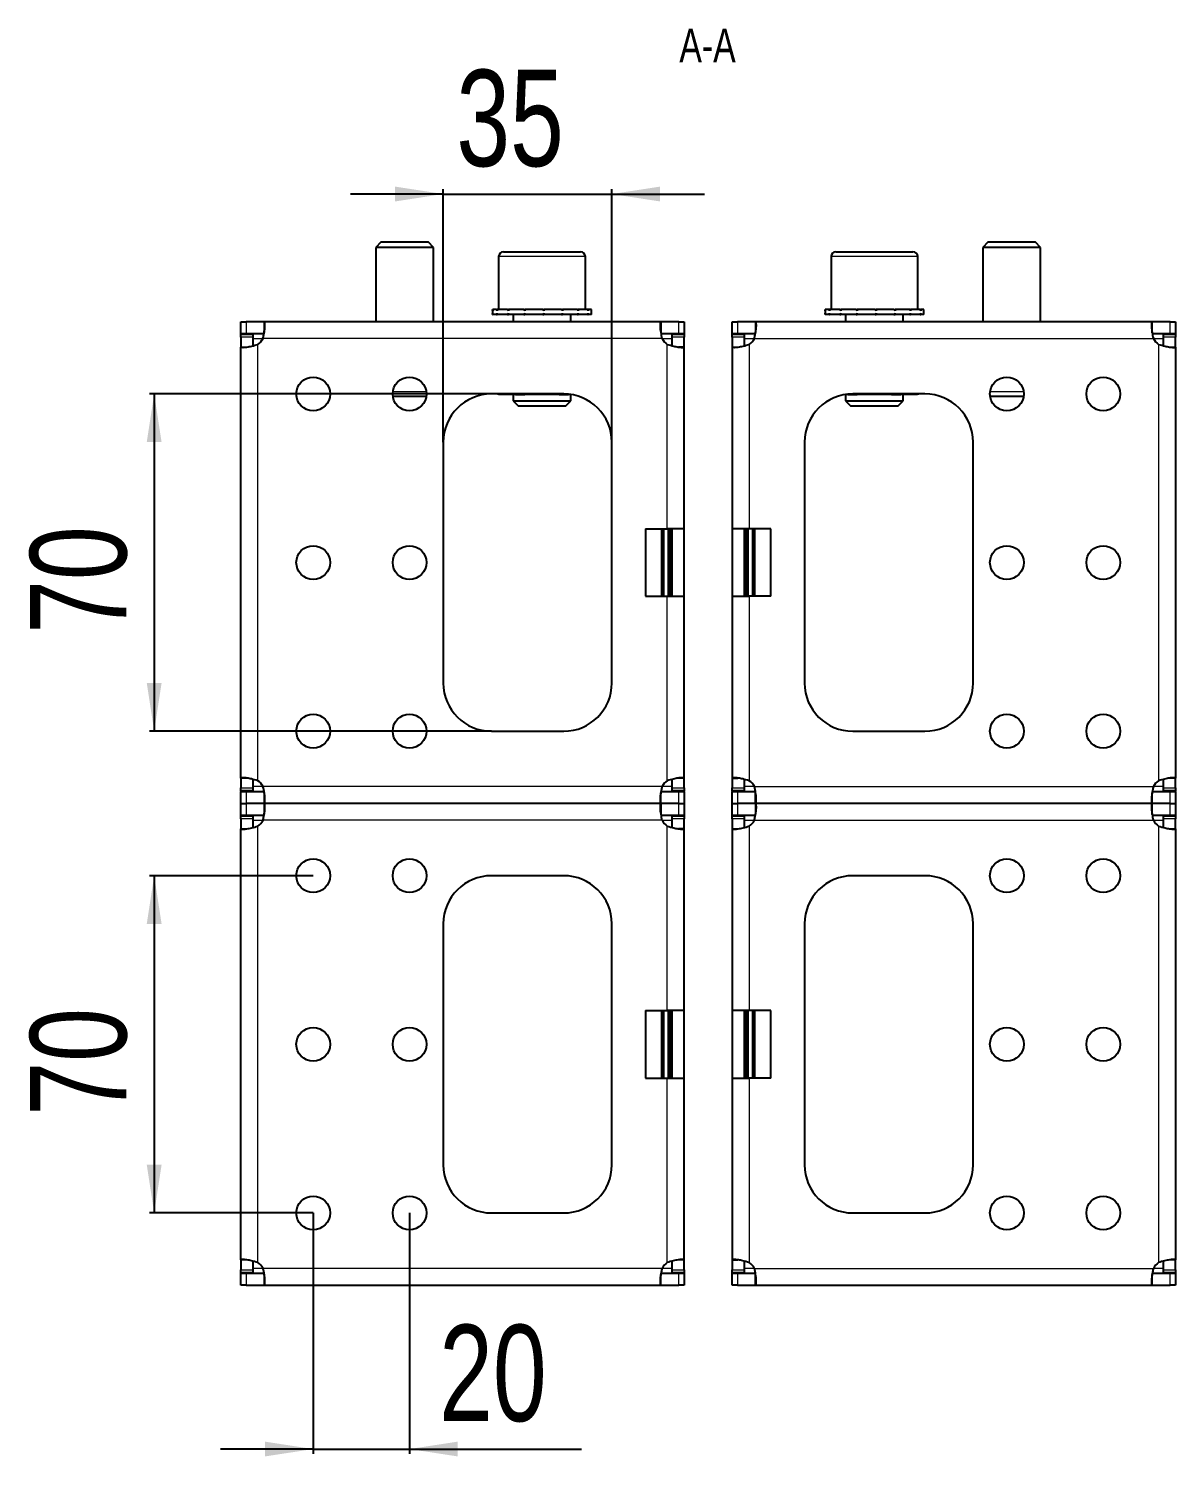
# Model space of a CAD drawing. Header units: millimetres. Extents: x 0 to 788, y 43 to 588.
# Drawn here: x 549.9 to 788, y 253.8 to 550.2 of the extents above; entities that cross this region are included whole.
import ezdxf

# ---------------------------------------------------------------- set-up
doc = ezdxf.new("R2010")
doc.units = ezdxf.units.MM
doc.layers.add('FORMAT', color=7, linetype='Continuous')
doc.styles.add('SLDTEXTSTYLE0', font='TXT', dxfattribs={"width": 0.75})
doc.dimstyles.new('SLDDIMSTYLE0', dxfattribs={"dimtxt": 20, "dimasz": 10, "dimexe": 0, "dimexo": 0.0625, "dimgap": 5, "dimtad": 2, "dimdec": 1, "dimrnd": 1e-09, "dimzin": 12, "dimdsep": 46, "dimtxsty": 'SLDTEXTSTYLE0', "dimsah": 1, "dimcen": 0.09, "dimadec": 0, "dimazin": 3, "dimtfac": 1, "dimtofl": 0, "dimtmove": 0, "dimatfit": 3, "dimfxl": 0, "dimfrac": 2, "dimtolj": 1, "dimtzin": 12, "dimarcsym": 0})
doc.dimstyles.new('SLDDIMSTYLE1', dxfattribs={"dimtxt": 20, "dimasz": 10, "dimexe": 0, "dimexo": 0.0625, "dimgap": 5, "dimtad": 2, "dimdec": 1, "dimrnd": 1e-09, "dimzin": 12, "dimdsep": 46, "dimtxsty": 'SLDTEXTSTYLE0', "dimsah": 1, "dimcen": 0.09, "dimadec": 0, "dimazin": 3, "dimtfac": 1, "dimtmove": 0, "dimatfit": 0, "dimfxl": 0, "dimfrac": 2, "dimtolj": 1, "dimtzin": 12, "dimarcsym": 0})

# ---------------------------------------------------------------- blocks, each defined once
blk = doc.blocks.new('_D_7')
at = {"layer": 'FORMAT'}
for p, q in [((645.99, 474.39), (574.99, 474.39)), ((575.99, 474.39), (575.99, 404.39)), ((645.99, 404.39), (574.99, 404.39))]:
    blk.add_line(p, q, dxfattribs=at)
for points in [[(575.99, 474.39), (574.45, 464.39), (577.53, 464.39)], [(575.99, 404.39), (577.53, 414.39), (574.45, 414.39)]]:
    blk.add_solid(points, dxfattribs=at)
at = {"layer": 'FORMAT', "insert": (550.21, 424.61), "char_height": 20, "attachment_point": 1, "rotation": 90, "style": 'SLDTEXTSTYLE0'}
blk.add_mtext('70', dxfattribs=at)
blk = doc.blocks.new('_D_8')
at = {"layer": 'FORMAT'}
for p, q in [((636, 515.89), (616.77, 515.89)), ((636, 464.4), (636, 516.89)), ((636, 515.89), (671, 515.89)), ((671, 464.4), (671, 516.89)), ((671, 515.89), (690.23, 515.89))]:
    blk.add_line(p, q, dxfattribs=at)
for points in [[(636, 515.89), (626, 517.43), (626, 514.35)], [(671, 515.89), (681, 514.35), (681, 517.43)]]:
    blk.add_solid(points, dxfattribs=at)
at = {"layer": 'FORMAT', "insert": (638.72, 541.67), "char_height": 20, "attachment_point": 1, "style": 'SLDTEXTSTYLE0'}
blk.add_mtext('35', dxfattribs=at)
blk = doc.blocks.new('_D_9')
at = {"layer": 'FORMAT'}
for p, q in [((609, 304.38), (609, 254.38)), ((629, 304.38), (629, 254.38)), ((609, 255.38), (589.77, 255.38)), ((609, 255.38), (629, 255.38)), ((629, 255.38), (664.71, 255.38))]:
    blk.add_line(p, q, dxfattribs=at)
for points in [[(609, 255.38), (599, 256.92), (599, 253.85)], [(629, 255.38), (639, 253.85), (639, 256.92)]]:
    blk.add_solid(points, dxfattribs=at)
at = {"layer": 'FORMAT', "insert": (635.16, 281.17), "char_height": 20, "attachment_point": 1, "style": 'SLDTEXTSTYLE0'}
blk.add_mtext('20', dxfattribs=at)
blk = doc.blocks.new('_D_10')
at = {"layer": 'FORMAT'}
for p, q in [((608.99, 374.39), (574.99, 374.39)), ((575.99, 374.39), (575.99, 304.39)), ((608.99, 304.39), (574.99, 304.39))]:
    blk.add_line(p, q, dxfattribs=at)
for points in [[(575.99, 374.39), (574.45, 364.39), (577.53, 364.39)], [(575.99, 304.39), (577.53, 314.39), (574.45, 314.39)]]:
    blk.add_solid(points, dxfattribs=at)
at = {"layer": 'FORMAT', "insert": (550.21, 324.61), "char_height": 20, "attachment_point": 1, "rotation": 90, "style": 'SLDTEXTSTYLE0'}
blk.add_mtext('70', dxfattribs=at)

msp = doc.modelspace()

# ---------------------------------------------------------------- linework, layer by layer
at = {"color": 7, "linetype": 'Continuous', "lineweight": 25}
for p, q in [((623.07, 505.89), (622, 504.82)), ((622, 504.82), (622, 489.39)), ((634, 504.82), (622, 504.82)), ((632.92, 505.89), (623.07, 505.89)), ((634, 504.82), (632.92, 505.89)), ((634, 489.39), (634, 504.82)), ((648.5, 503.89), (656.31, 503.89)), ((656.31, 503.89), (664.5, 503.89)), ((717.5, 503.89), (725.03, 503.89)), ((725.03, 503.89), (733.5, 503.89)), ((749.07, 505.89), (748, 504.82)), ((748, 504.82), (748, 489.39)), ((760, 504.82), (748, 504.82)), ((758.92, 505.89), (749.07, 505.89)), ((760, 504.82), (758.92, 505.89)), ((760, 489.39), (760, 504.82)), ((647.5, 502.89), (647.5, 491.89)), ((665.5, 491.89), (665.5, 502.89)), ((716.5, 502.89), (716.5, 491.89)), ((734.5, 491.89), (734.5, 502.89)), ((594, 486.89), (594, 489.39)), ((594, 489.39), (595.11, 489.39)), ((598.83, 489.39), (595.11, 489.39)), ((681.17, 489.39), (598.83, 489.39)), ((598.83, 489.39), (598.83, 487.18)), ((646.25, 491.89), (646.25, 490.89)), ((646.25, 491.89), (646.26, 491.89)), ((646.25, 490.89), (646.26, 490.89)), ((646.26, 491.89), (646.26, 491.64)), ((647.08, 491.89), (646.26, 491.89)), ((646.26, 490.89), (646.26, 491.14)), ((647.08, 490.89), (646.26, 490.89)), ((647.08, 491.89), (647.19, 491.89)), ((647.08, 490.89), (647.19, 490.89)), ((647.19, 491.89), (647.19, 491.64)), ((649.35, 491.89), (647.19, 491.89)), ((647.19, 490.89), (647.19, 491.14)), ((649.35, 490.89), (647.19, 490.89)), ((649.35, 491.89), (649.53, 491.89)), ((649.35, 490.89), (649.53, 490.89)), ((649.53, 491.89), (649.53, 491.64)), ((652.71, 491.89), (649.53, 491.89)), ((649.53, 490.89), (649.53, 491.14)), ((652.71, 490.89), (649.53, 490.89)), ((650.5, 490.89), (650.5, 489.39)), ((652.71, 491.89), (652.94, 491.89)), ((652.71, 490.89), (652.94, 490.89)), ((652.94, 491.89), (652.94, 491.64)), ((656.64, 491.89), (652.94, 491.89)), ((652.94, 490.89), (652.94, 491.14)), ((656.64, 490.89), (652.94, 490.89)), ((656.64, 491.89), (656.81, 491.89)), ((656.64, 491.89), (656.72, 491.89)), ((656.64, 490.89), (656.8, 490.89)), ((656.8, 490.89), (656.89, 490.89)), ((656.84, 491.89), (656.89, 491.89)), ((656.89, 491.89), (656.89, 491.64)), ((660.55, 491.89), (656.89, 491.89)), ((656.89, 490.89), (656.89, 491.14)), ((660.55, 490.89), (656.89, 490.89)), ((660.55, 491.89), (660.78, 491.89)), ((660.55, 490.89), (660.78, 490.89)), ((660.78, 491.89), (660.78, 491.64)), ((663.85, 491.89), (660.78, 491.89)), ((660.78, 490.89), (660.78, 491.14)), ((663.85, 490.89), (660.78, 490.89)), ((662.5, 489.39), (662.5, 490.89)), ((663.85, 491.89), (664.02, 491.89)), ((663.85, 490.89), (664.02, 490.89)), ((664.02, 491.89), (664.02, 491.64)), ((666.02, 491.89), (664.02, 491.89)), ((664.02, 490.89), (664.02, 491.14)), ((666.02, 490.89), (664.02, 490.89)), ((666.02, 491.89), (666.11, 491.89)), ((666.02, 490.89), (666.11, 490.89)), ((666.11, 491.89), (666.11, 491.64)), ((666.75, 491.89), (666.11, 491.89)), ((666.11, 490.89), (666.11, 491.14)), ((666.75, 490.89), (666.11, 490.89)), ((666.75, 490.89), (666.75, 491.89)), ((681.17, 489.39), (681.17, 487.09)), ((684.89, 489.39), (681.17, 489.39)), ((684.89, 489.39), (686, 489.39)), ((686, 489.39), (686, 486.89)), ((696, 486.89), (696, 489.39)), ((696, 489.39), (697.11, 489.39)), ((700.83, 489.39), (697.11, 489.39)), ((700.83, 489.39), (700.83, 487.18)), ((783.17, 489.39), (700.83, 489.39)), ((715.25, 491.89), (715.25, 490.89)), ((715.25, 491.89), (715.25, 491.64)), ((716.08, 491.89), (715.25, 491.89)), ((715.25, 491.89), (715.25, 491.89)), ((715.25, 490.89), (715.25, 491.14)), ((716.08, 490.89), (715.25, 490.89)), ((715.25, 490.89), (715.25, 490.89)), ((716.08, 491.89), (716.18, 491.89)), ((716.08, 490.89), (716.18, 490.89)), ((716.18, 491.89), (716.18, 491.64)), ((718.35, 491.89), (716.18, 491.89)), ((716.18, 490.89), (716.18, 491.14)), ((718.35, 490.89), (716.18, 490.89)), ((718.35, 491.89), (718.53, 491.89)), ((718.35, 490.89), (718.53, 490.89)), ((718.53, 491.89), (718.53, 491.64)), ((721.71, 491.89), (718.53, 491.89)), ((718.53, 490.89), (718.53, 491.14)), ((721.71, 490.89), (718.53, 490.89)), ((719.5, 490.89), (719.5, 489.39)), ((721.71, 491.89), (721.94, 491.89)), ((721.71, 490.89), (721.94, 490.89)), ((721.94, 491.89), (721.94, 491.64)), ((725.64, 491.89), (721.94, 491.89)), ((721.94, 490.89), (721.94, 491.14)), ((725.64, 490.89), (721.94, 490.89)), ((725.64, 491.89), (725.8, 491.89)), ((725.64, 491.89), (725.71, 491.89)), ((725.64, 490.89), (725.79, 490.89)), ((725.79, 490.89), (725.89, 490.89)), ((725.84, 491.89), (725.89, 491.89)), ((725.89, 491.89), (725.89, 491.64)), ((729.55, 491.89), (725.89, 491.89)), ((725.89, 490.89), (725.89, 491.14)), ((729.55, 490.89), (725.89, 490.89)), ((729.55, 491.89), (729.78, 491.89)), ((729.55, 490.89), (729.78, 490.89)), ((729.78, 491.89), (729.78, 491.64)), ((732.84, 491.89), (729.78, 491.89)), ((729.78, 490.89), (729.78, 491.14)), ((732.84, 490.89), (729.78, 490.89)), ((731.5, 489.39), (731.5, 490.89)), ((732.84, 491.89), (733.02, 491.89)), ((732.84, 490.89), (733.02, 490.89)), ((733.02, 491.89), (733.02, 491.64)), ((735.02, 491.89), (733.02, 491.89)), ((733.02, 490.89), (733.02, 491.14)), ((735.02, 490.89), (733.02, 490.89)), ((735.02, 491.89), (735.11, 491.89)), ((735.02, 490.89), (735.11, 490.89)), ((735.11, 491.89), (735.11, 491.64)), ((735.75, 491.89), (735.11, 491.89)), ((735.11, 490.89), (735.11, 491.14)), ((735.75, 490.89), (735.11, 490.89)), ((735.75, 490.89), (735.75, 491.89)), ((783.17, 487.09), (783.17, 489.39)), ((786.89, 489.39), (783.17, 489.39)), ((786.89, 489.39), (788, 489.39)), ((788, 489.39), (788, 486.89)), ((595.11, 486.89), (594, 486.89)), ((594, 486.89), (594, 486.79)), ((594, 486.79), (596.5, 486.79)), ((594, 486.18), (594, 486.79)), ((594, 486.18), (594, 484.12)), ((598.83, 486.89), (595.11, 486.89)), ((596.5, 486.79), (596.5, 486.18)), ((596.5, 486.18), (596.5, 484.36)), ((684.89, 486.89), (681.17, 486.89)), ((683.5, 486.79), (686, 486.79)), ((683.5, 486.18), (683.5, 486.79)), ((683.5, 484.34), (683.5, 486.18)), ((686, 486.89), (684.89, 486.89)), ((686, 486.79), (686, 486.89)), ((686, 486.79), (686, 486.18)), ((686, 484.12), (686, 486.18)), ((697.11, 486.89), (696, 486.89)), ((696, 486.89), (696, 486.79)), ((696, 486.79), (698.5, 486.79)), ((696, 486.18), (696, 486.79)), ((696, 486.18), (696, 484.12)), ((700.83, 486.89), (697.11, 486.89)), ((698.5, 486.79), (698.5, 486.18)), ((698.5, 486.18), (698.5, 484.36)), ((786.89, 486.89), (783.17, 486.89)), ((785.5, 486.79), (788, 486.79)), ((785.5, 486.18), (785.5, 486.79)), ((785.5, 484.34), (785.5, 486.18)), ((788, 486.89), (786.89, 486.89)), ((788, 486.79), (788, 486.89)), ((788, 486.79), (788, 486.18)), ((788, 484.12), (788, 486.18)), ((594, 394.67), (594, 484.12)), ((594, 484.12), (595.09, 484.12)), ((686, 484.12), (684.87, 484.12)), ((686, 446.39), (686, 484.12)), ((696, 484.12), (697.09, 484.12)), ((696, 484.12), (696, 446.39)), ((786.87, 484.12), (788, 484.12)), ((788, 484.12), (788, 394.67)), ((661, 474.39), (646, 474.39)), ((647.67, 474.29), (647.65, 474.29)), ((647.67, 474.29), (647.67, 474.29)), ((647.77, 474.29), (647.67, 474.29)), ((647.77, 474.39), (647.77, 474.29)), ((651.02, 474.29), (647.77, 474.29)), ((650.5, 474.29), (650.5, 472.97)), ((651.02, 474.29), (652.92, 474.29)), ((653.48, 474.29), (652.92, 474.29)), ((659.52, 474.29), (653.48, 474.29)), ((660.07, 474.29), (659.52, 474.29)), ((660.07, 474.29), (661.97, 474.29)), ((662.41, 474.29), (661.97, 474.29)), ((662.5, 472.97), (662.5, 474.28)), ((719.5, 474.28), (719.5, 472.97)), ((720.02, 474.29), (719.59, 474.29)), ((720.02, 474.29), (721.92, 474.29)), ((736, 474.39), (721, 474.39)), ((722.48, 474.29), (721.92, 474.29)), ((728.52, 474.29), (722.48, 474.29)), ((729.07, 474.29), (728.52, 474.29)), ((729.07, 474.29), (730.97, 474.29)), ((734.23, 474.29), (730.97, 474.29)), ((731.5, 472.97), (731.5, 474.29)), ((734.23, 474.29), (734.23, 474.39)), ((734.33, 474.29), (734.23, 474.29)), ((734.35, 474.29), (734.33, 474.29)), ((734.33, 474.29), (734.33, 474.29)), ((632.46, 473.89), (625.53, 473.89)), ((650.5, 472.97), (651.57, 471.89)), ((650.5, 472.97), (656.36, 472.97)), ((651.57, 471.89), (656.38, 471.89)), ((656.36, 472.97), (662.5, 472.97)), ((656.38, 471.89), (661.42, 471.89)), ((661.42, 471.89), (662.5, 472.97)), ((719.5, 472.97), (720.57, 471.89)), ((719.5, 472.97), (725.15, 472.97)), ((720.57, 471.89), (725.21, 471.89)), ((725.15, 472.97), (731.5, 472.97)), ((725.21, 471.89), (730.42, 471.89)), ((730.42, 471.89), (731.5, 472.97)), ((756.46, 473.89), (749.53, 473.89)), ((636, 464.39), (636, 414.39)), ((671, 414.39), (671, 464.39)), ((711, 464.39), (711, 414.39)), ((746, 414.39), (746, 464.39)), ((678, 446.39), (682.5, 446.39)), ((678, 446.39), (678, 432.39)), ((686, 446.39), (682.5, 446.39)), ((683.5, 432.39), (683.5, 446.39)), ((686, 432.39), (686, 446.39)), ((699.5, 446.39), (696, 446.39)), ((696, 446.39), (696, 432.39)), ((698.5, 446.39), (698.5, 432.39)), ((704, 446.39), (699.5, 446.39)), ((704, 432.39), (704, 446.39)), ((678, 432.39), (682.5, 432.39)), ((682.5, 432.39), (686, 432.39)), ((686, 394.67), (686, 432.39)), ((696, 432.39), (699.5, 432.39)), ((696, 432.39), (696, 394.67)), ((704, 432.39), (699.5, 432.39)), ((646, 404.39), (661, 404.39)), ((721, 404.39), (736, 404.39)), ((595.13, 394.67), (594, 394.67)), ((594, 394.67), (594, 392.6)), ((596.5, 394.44), (596.5, 392.6)), ((683.5, 392.6), (683.5, 394.42)), ((686, 394.67), (684.9, 394.67)), ((686, 392.6), (686, 394.67)), ((696, 394.67), (697.13, 394.67)), ((696, 394.67), (696, 392.6)), ((698.5, 394.44), (698.5, 392.6)), ((785.5, 392.6), (785.5, 394.42)), ((788, 394.67), (786.9, 394.67)), ((788, 392.6), (788, 394.67)), ((594, 391.99), (594, 392.6)), ((596.5, 391.99), (594, 391.99)), ((594, 391.99), (594, 391.89)), ((594, 389.39), (594, 391.89)), ((594, 391.89), (595.11, 391.89)), ((595.11, 391.89), (598.83, 391.89)), ((596.5, 392.6), (596.5, 391.99)), ((598.83, 391.69), (598.83, 389.39)), ((681.17, 391.89), (684.89, 391.89)), ((681.17, 389.39), (681.17, 391.61)), ((683.5, 391.99), (683.5, 392.6)), ((686, 391.99), (683.5, 391.99)), ((684.89, 391.89), (686, 391.89)), ((686, 392.6), (686, 391.99)), ((686, 391.89), (686, 391.99)), ((686, 391.89), (686, 389.39)), ((696, 391.99), (696, 392.6)), ((698.5, 391.99), (696, 391.99)), ((696, 391.99), (696, 391.89)), ((696, 389.39), (696, 391.89)), ((696, 391.89), (697.11, 391.89)), ((697.11, 391.89), (700.83, 391.89)), ((698.5, 392.6), (698.5, 391.99)), ((700.83, 389.39), (700.83, 391.69)), ((783.17, 391.89), (786.89, 391.89)), ((783.17, 389.39), (783.17, 391.61)), ((785.5, 391.99), (785.5, 392.6)), ((788, 391.99), (785.5, 391.99)), ((786.89, 391.89), (788, 391.89)), ((788, 392.6), (788, 391.99)), ((788, 391.89), (788, 391.99)), ((788, 391.89), (788, 389.39)), ((594, 386.89), (594, 389.39)), ((594, 389.39), (595.11, 389.39)), ((598.83, 389.39), (595.11, 389.39)), ((681.17, 389.39), (598.83, 389.39)), ((598.83, 389.39), (598.83, 387.18)), ((681.17, 389.39), (681.17, 387.09)), ((684.89, 389.39), (681.17, 389.39)), ((684.89, 389.39), (686, 389.39)), ((686, 389.39), (686, 386.89)), ((696, 386.89), (696, 389.39)), ((696, 389.39), (697.11, 389.39)), ((700.83, 389.39), (697.11, 389.39)), ((700.83, 389.39), (700.83, 387.18)), ((783.17, 389.39), (700.83, 389.39)), ((783.17, 387.09), (783.17, 389.39)), ((786.89, 389.39), (783.17, 389.39)), ((786.89, 389.39), (788, 389.39)), ((788, 389.39), (788, 386.89)), ((595.11, 386.89), (594, 386.89)), ((594, 386.89), (594, 386.79)), ((594, 386.79), (596.5, 386.79)), ((594, 386.18), (594, 386.79)), ((594, 386.18), (594, 384.12)), ((598.83, 386.89), (595.11, 386.89)), ((596.5, 386.79), (596.5, 386.18)), ((596.5, 386.18), (596.5, 384.36)), ((684.89, 386.89), (681.17, 386.89)), ((683.5, 386.79), (686, 386.79)), ((683.5, 386.18), (683.5, 386.79)), ((683.5, 384.34), (683.5, 386.18)), ((686, 386.89), (684.89, 386.89)), ((686, 386.79), (686, 386.89)), ((686, 386.79), (686, 386.18)), ((686, 384.12), (686, 386.18)), ((697.11, 386.89), (696, 386.89)), ((696, 386.89), (696, 386.79)), ((696, 386.79), (698.5, 386.79)), ((696, 386.18), (696, 386.79)), ((696, 386.18), (696, 384.12)), ((700.83, 386.89), (697.11, 386.89)), ((698.5, 386.79), (698.5, 386.18)), ((698.5, 386.18), (698.5, 384.36)), ((786.89, 386.89), (783.17, 386.89)), ((785.5, 386.79), (788, 386.79)), ((785.5, 386.18), (785.5, 386.79)), ((785.5, 384.34), (785.5, 386.18)), ((788, 386.89), (786.89, 386.89)), ((788, 386.79), (788, 386.89)), ((788, 386.79), (788, 386.18)), ((788, 384.12), (788, 386.18)), ((594, 294.67), (594, 384.12)), ((594, 384.12), (595.09, 384.12)), ((686, 384.12), (684.87, 384.12)), ((686, 346.39), (686, 384.12)), ((696, 384.12), (696, 346.39)), ((696, 384.12), (697.09, 384.12)), ((786.87, 384.12), (788, 384.12)), ((788, 384.12), (788, 294.67)), ((661, 374.39), (646, 374.39)), ((736, 374.39), (721, 374.39)), ((636, 364.39), (636, 314.39)), ((671, 314.39), (671, 364.39)), ((711, 364.39), (711, 314.39)), ((746, 314.39), (746, 364.39)), ((678, 346.39), (682.5, 346.39)), ((678, 346.39), (678, 332.39)), ((686, 346.39), (682.5, 346.39)), ((683.5, 332.39), (683.5, 346.39)), ((686, 332.39), (686, 346.39)), ((699.5, 346.39), (696, 346.39)), ((696, 346.39), (696, 332.39)), ((698.5, 346.39), (698.5, 332.39)), ((704, 346.39), (699.5, 346.39)), ((704, 332.39), (704, 346.39)), ((678, 332.39), (682.5, 332.39)), ((682.5, 332.39), (686, 332.39)), ((686, 294.67), (686, 332.39)), ((696, 332.39), (699.5, 332.39)), ((696, 332.39), (696, 294.67)), ((704, 332.39), (699.5, 332.39)), ((646, 304.39), (661, 304.39)), ((721, 304.39), (736, 304.39)), ((595.13, 294.67), (594, 294.67)), ((594, 294.67), (594, 292.6)), ((596.5, 294.44), (596.5, 292.6)), ((683.5, 292.6), (683.5, 294.42)), ((686, 294.67), (684.9, 294.67)), ((686, 292.6), (686, 294.67)), ((696, 294.67), (697.13, 294.67)), ((696, 294.67), (696, 292.6)), ((698.5, 294.44), (698.5, 292.6)), ((785.5, 292.6), (785.5, 294.42)), ((788, 294.67), (786.9, 294.67)), ((788, 292.6), (788, 294.67)), ((594, 291.99), (594, 292.6)), ((596.5, 291.99), (594, 291.99)), ((594, 291.99), (594, 291.89)), ((594, 289.39), (594, 291.89)), ((594, 291.89), (595.11, 291.89)), ((595.11, 291.89), (598.83, 291.89)), ((596.5, 292.6), (596.5, 291.99)), ((598.83, 291.69), (598.83, 289.39)), ((681.17, 291.89), (684.89, 291.89)), ((681.17, 289.39), (681.17, 291.61)), ((683.5, 291.99), (683.5, 292.6)), ((686, 291.99), (683.5, 291.99)), ((684.89, 291.89), (686, 291.89)), ((686, 292.6), (686, 291.99)), ((686, 291.89), (686, 291.99)), ((686, 291.89), (686, 289.39)), ((696, 291.99), (696, 292.6)), ((698.5, 291.99), (696, 291.99)), ((696, 291.99), (696, 291.89)), ((696, 289.39), (696, 291.89)), ((696, 291.89), (697.11, 291.89)), ((697.11, 291.89), (700.83, 291.89)), ((698.5, 292.6), (698.5, 291.99)), ((700.83, 289.39), (700.83, 291.69)), ((783.17, 291.89), (786.89, 291.89)), ((783.17, 289.39), (783.17, 291.61)), ((785.5, 291.99), (785.5, 292.6)), ((788, 291.99), (785.5, 291.99)), ((786.89, 291.89), (788, 291.89)), ((788, 292.6), (788, 291.99)), ((788, 291.89), (788, 291.99)), ((788, 291.89), (788, 289.39)), ((595.11, 289.39), (594, 289.39)), ((595.11, 289.39), (598.83, 289.39)), ((598.83, 289.39), (681.17, 289.39)), ((681.17, 289.39), (684.89, 289.39)), ((686, 289.39), (684.89, 289.39)), ((697.11, 289.39), (696, 289.39)), ((697.11, 289.39), (700.83, 289.39)), ((700.83, 289.39), (783.17, 289.39)), ((783.17, 289.39), (786.89, 289.39)), ((788, 289.39), (786.89, 289.39))]:
    msp.add_line(p, q, dxfattribs=at)
at = {"color": 8, "linetype": 'Continuous', "lineweight": 18}
for p, q in [((656.29, 502.89), (647.5, 502.89)), ((665.5, 502.89), (656.29, 502.89)), ((724.97, 502.89), (716.5, 502.89)), ((734.5, 502.89), (724.97, 502.89)), ((595.11, 489.39), (595.11, 486.89)), ((684.89, 486.89), (684.89, 489.39)), ((697.11, 489.39), (697.11, 486.89)), ((786.89, 486.89), (786.89, 489.39)), ((596.5, 486.18), (594, 486.18)), ((686, 486.18), (683.5, 486.18)), ((698.5, 486.18), (696, 486.18)), ((788, 486.18), (785.5, 486.18)), ((596.5, 485.89), (598.58, 485.89)), ((597.5, 394.11), (597.5, 484.67)), ((681.41, 485.89), (598.58, 485.89)), ((681.41, 485.89), (683.5, 485.89)), ((682.5, 446.39), (682.5, 484.67)), ((698.5, 485.89), (700.58, 485.89)), ((699.5, 484.67), (699.5, 446.39)), ((700.58, 485.89), (783.41, 485.89)), ((783.41, 485.89), (785.5, 485.89)), ((784.5, 484.67), (784.5, 394.11)), ((625.53, 474.89), (632.46, 474.89)), ((652.92, 474.39), (652.92, 474.29)), ((653.48, 474.39), (653.48, 474.29)), ((659.52, 474.39), (659.52, 474.29)), ((660.07, 474.39), (660.07, 474.29)), ((721.92, 474.39), (721.92, 474.29)), ((722.48, 474.39), (722.48, 474.29)), ((728.52, 474.39), (728.52, 474.29)), ((729.07, 474.39), (729.07, 474.29)), ((749.53, 474.89), (756.46, 474.89)), ((681.3, 432.39), (681.3, 446.39)), ((681.5, 446.39), (681.5, 432.39)), ((681.61, 432.39), (681.61, 446.39)), ((681.81, 446.39), (681.81, 432.39)), ((682.69, 432.39), (682.69, 446.39)), ((682.89, 446.39), (682.89, 432.39)), ((682.99, 432.39), (682.99, 446.39)), ((683.19, 446.39), (683.19, 432.39)), ((698.8, 432.39), (698.8, 446.39)), ((699, 446.39), (699, 432.39)), ((699.11, 432.39), (699.11, 446.39)), ((699.31, 446.39), (699.31, 432.39)), ((700.19, 432.39), (700.19, 446.39)), ((700.39, 446.39), (700.39, 432.39)), ((700.49, 432.39), (700.49, 446.39)), ((700.69, 446.39), (700.69, 432.39)), ((682.5, 394.11), (682.5, 432.39)), ((699.5, 432.39), (699.5, 394.11)), ((594, 392.6), (596.5, 392.6)), ((595.11, 391.89), (595.11, 389.39)), ((598.58, 392.89), (596.5, 392.89)), ((681.41, 392.89), (598.58, 392.89)), ((683.5, 392.89), (681.41, 392.89)), ((683.5, 392.6), (686, 392.6)), ((684.89, 389.39), (684.89, 391.89)), ((696, 392.6), (698.5, 392.6)), ((697.11, 391.89), (697.11, 389.39)), ((700.58, 392.89), (698.5, 392.89)), ((700.58, 392.89), (783.41, 392.89)), ((785.5, 392.89), (783.41, 392.89)), ((785.5, 392.6), (788, 392.6)), ((786.89, 389.39), (786.89, 391.89)), ((595.11, 389.39), (595.11, 386.89)), ((684.89, 386.89), (684.89, 389.39)), ((697.11, 389.39), (697.11, 386.89)), ((786.89, 386.89), (786.89, 389.39)), ((596.5, 386.18), (594, 386.18)), ((596.5, 385.89), (598.58, 385.89)), ((681.41, 385.89), (598.58, 385.89)), ((681.41, 385.89), (683.5, 385.89)), ((686, 386.18), (683.5, 386.18)), ((698.5, 386.18), (696, 386.18)), ((698.5, 385.89), (700.58, 385.89)), ((700.58, 385.89), (783.41, 385.89)), ((783.41, 385.89), (785.5, 385.89)), ((788, 386.18), (785.5, 386.18)), ((597.5, 294.11), (597.5, 384.67)), ((682.5, 346.39), (682.5, 384.67)), ((699.5, 384.67), (699.5, 346.39)), ((784.5, 384.67), (784.5, 294.11)), ((681.3, 332.39), (681.3, 346.39)), ((681.5, 346.39), (681.5, 332.39)), ((681.61, 332.39), (681.61, 346.39)), ((681.81, 346.39), (681.81, 332.39)), ((682.69, 332.39), (682.69, 346.39)), ((682.89, 346.39), (682.89, 332.39)), ((682.99, 332.39), (682.99, 346.39)), ((683.19, 346.39), (683.19, 332.39)), ((698.8, 332.39), (698.8, 346.39)), ((699, 346.39), (699, 332.39)), ((699.11, 332.39), (699.11, 346.39)), ((699.31, 346.39), (699.31, 332.39)), ((700.19, 332.39), (700.19, 346.39)), ((700.39, 346.39), (700.39, 332.39)), ((700.49, 332.39), (700.49, 346.39)), ((700.69, 346.39), (700.69, 332.39)), ((682.5, 294.11), (682.5, 332.39)), ((699.5, 332.39), (699.5, 294.11)), ((594, 292.6), (596.5, 292.6)), ((595.11, 291.89), (595.11, 289.39)), ((598.58, 292.89), (596.5, 292.89)), ((681.41, 292.89), (598.58, 292.89)), ((683.5, 292.89), (681.41, 292.89)), ((683.5, 292.6), (686, 292.6)), ((684.89, 289.39), (684.89, 291.89)), ((696, 292.6), (698.5, 292.6)), ((697.11, 291.89), (697.11, 289.39)), ((700.58, 292.89), (698.5, 292.89)), ((700.58, 292.89), (783.41, 292.89)), ((785.5, 292.89), (783.41, 292.89)), ((785.5, 292.6), (788, 292.6)), ((786.89, 289.39), (786.89, 291.89))]:
    msp.add_line(p, q, dxfattribs=at)
at = {"color": 7, "linetype": 'Continuous', "lineweight": 25}
for centre in [(609, 474.39), (629, 474.39), (753, 474.39), (773, 474.39), (609, 439.39), (629, 439.39), (753, 439.39), (773, 439.39), (609, 404.39), (629, 404.39), (753, 404.39), (773, 404.39), (609, 374.39), (629, 374.39), (753, 374.39), (773, 374.39), (609, 339.39), (629, 339.39), (753, 339.39), (773, 339.39), (609, 304.39), (629, 304.39), (753, 304.39), (773, 304.39)]:
    msp.add_circle(centre, 3.5, dxfattribs=at)
for centre, radius, start, end in [((648.5, 502.89), 1, 90, 180), ((664.5, 502.89), 1, 0, 90), ((717.5, 502.89), 1, 90, 180), ((733.5, 502.89), 1, 0, 90), ((595.5, 487.54), 3.5, 304.8499, 331.8729), ((684.5, 487.54), 3.5, 208.1271, 235.1501), ((697.5, 487.54), 3.5, 304.8499, 331.8729), ((786.5, 487.54), 3.5, 208.1271, 235.1501), ((646, 464.39), 10, 90, 180), ((661, 464.39), 10, 360, 90), ((721, 464.39), 10, 90, 180), ((736, 464.39), 10, 0, 90), ((646, 414.39), 10, 180, 270), ((661, 414.39), 10, 270, 0), ((721, 414.39), 10, 180, 270), ((736, 414.39), 10, 270, 0), ((595.5, 391.24), 3.5, 28.1271, 55.1501), ((684.5, 391.24), 3.5, 124.8499, 151.8729), ((697.5, 391.24), 3.5, 28.1271, 55.1501), ((786.5, 391.24), 3.5, 124.8499, 151.8729), ((595.5, 387.54), 3.5, 304.8499, 331.8729), ((684.5, 387.54), 3.5, 208.1271, 235.1501), ((697.5, 387.54), 3.5, 304.8499, 331.8729), ((786.5, 387.54), 3.5, 208.1271, 235.1501), ((646, 364.39), 10, 90, 180), ((661, 364.39), 10, 360, 90), ((721, 364.39), 10, 90, 180), ((736, 364.39), 10, 0, 90), ((646, 314.39), 10, 180, 270), ((661, 314.39), 10, 270, 0), ((721, 314.39), 10, 180, 270), ((736, 314.39), 10, 270, 0), ((595.5, 291.24), 3.5, 28.1271, 55.1501), ((684.5, 291.24), 3.5, 124.8499, 151.8729), ((697.5, 291.24), 3.5, 28.1271, 55.1501), ((786.5, 291.24), 3.5, 124.8499, 151.8729)]:
    msp.add_arc(centre, radius, start, end, dxfattribs=at)
for points, knots in [([(598.58, 485.89), (598.64, 486.15), (598.74, 486.64), (598.88, 487.46), (598.99, 488.17), (599, 488.74), (598.98, 489.1), (598.93, 489.34), (598.86, 489.37), (598.83, 489.39)], [0, 0, 0, 0, 0.144067, 0.271276, 0.474907, 0.597997, 0.726338, 0.860245, 1, 1, 1, 1]), ([(646.26, 491.64), (646.25, 491.68), (646.25, 491.75), (646.25, 491.83), (646.25, 491.87), (646.25, 491.89)], [0, 0, 0, 0, 0.499981, 0.749988, 1, 1, 1, 1]), ([(646.25, 490.89), (646.25, 490.91), (646.25, 490.95), (646.25, 491.04), (646.25, 491.1), (646.26, 491.14)], [0, 0, 0, 0, 0.25014, 0.50028, 1, 1, 1, 1]), ([(647.19, 491.64), (647.17, 491.68), (647.14, 491.75), (647.11, 491.83), (647.09, 491.87), (647.08, 491.89)], [0, 0, 0, 0, 0.499981, 0.749988, 1, 1, 1, 1]), ([(647.08, 490.89), (647.09, 490.91), (647.11, 490.95), (647.14, 491.04), (647.17, 491.1), (647.19, 491.14)], [0, 0, 0, 0, 0.25014, 0.50028, 1, 1, 1, 1]), ([(649.53, 491.64), (649.5, 491.68), (649.46, 491.75), (649.4, 491.83), (649.37, 491.87), (649.35, 491.89)], [0, 0, 0, 0, 0.499981, 0.749988, 1, 1, 1, 1]), ([(649.35, 490.89), (649.37, 490.91), (649.4, 490.95), (649.46, 491.04), (649.5, 491.1), (649.53, 491.14)], [0, 0, 0, 0, 0.25014, 0.50028, 1, 1, 1, 1]), ([(652.94, 491.64), (652.9, 491.68), (652.85, 491.75), (652.77, 491.83), (652.73, 491.87), (652.71, 491.89)], [0, 0, 0, 0, 0.4999808, 0.7499881, 1, 1, 1, 1]), ([(652.71, 490.89), (652.73, 490.91), (652.77, 490.95), (652.85, 491.04), (652.9, 491.1), (652.94, 491.14)], [0, 0, 0, 0, 0.2501401, 0.5002802, 1, 1, 1, 1]), ([(656.89, 491.64), (656.85, 491.68), (656.79, 491.75), (656.71, 491.83), (656.66, 491.87), (656.64, 491.89)], [0, 0, 0, 0, 0.499981, 0.749988, 1, 1, 1, 1]), ([(656.64, 490.89), (656.66, 490.91), (656.71, 490.95), (656.79, 491.04), (656.85, 491.1), (656.89, 491.14)], [0, 0, 0, 0, 0.25014, 0.50028, 1, 1, 1, 1]), ([(656.89, 491.64), (656.87, 491.71), (656.84, 491.84), (656.81, 491.88), (656.8, 491.89)], [0, 0, 0, 0, 0.561794, 1, 1, 1, 1]), ([(656.89, 491.14), (656.87, 491.07), (656.84, 490.94), (656.81, 490.91), (656.8, 490.89)], [0, 0, 0, 0, 0.5617942, 1, 1, 1, 1]), ([(660.78, 491.64), (660.74, 491.68), (660.69, 491.75), (660.61, 491.83), (660.57, 491.87), (660.55, 491.89)], [0, 0, 0, 0, 0.499981, 0.749988, 1, 1, 1, 1]), ([(660.55, 490.89), (660.57, 490.91), (660.61, 490.95), (660.69, 491.04), (660.74, 491.1), (660.78, 491.14)], [0, 0, 0, 0, 0.25014, 0.50028, 1, 1, 1, 1]), ([(664.02, 491.64), (663.99, 491.68), (663.95, 491.75), (663.89, 491.83), (663.86, 491.87), (663.85, 491.89)], [0, 0, 0, 0, 0.499981, 0.749988, 1, 1, 1, 1]), ([(663.85, 490.89), (663.86, 490.91), (663.89, 490.95), (663.95, 491.04), (663.99, 491.1), (664.02, 491.14)], [0, 0, 0, 0, 0.25014, 0.50028, 1, 1, 1, 1]), ([(666.11, 491.64), (666.1, 491.68), (666.08, 491.75), (666.05, 491.83), (666.03, 491.87), (666.02, 491.89)], [0, 0, 0, 0, 0.499981, 0.749988, 1, 1, 1, 1]), ([(666.02, 490.89), (666.03, 490.91), (666.05, 490.95), (666.08, 491.04), (666.1, 491.1), (666.11, 491.14)], [0, 0, 0, 0, 0.25014, 0.50028, 1, 1, 1, 1]), ([(681.17, 489.39), (681.14, 489.37), (681.08, 489.33), (681.01, 488.98), (680.99, 488.31), (681.13, 487.2), (681.31, 486.34), (681.41, 485.89)], [0, 0, 0, 0, 0.16069, 0.301312, 0.521951, 0.753573, 1, 1, 1, 1]), ([(700.58, 485.89), (700.64, 486.15), (700.74, 486.64), (700.88, 487.46), (700.99, 488.17), (701, 488.74), (700.98, 489.1), (700.93, 489.34), (700.86, 489.37), (700.83, 489.39)], [0, 0, 0, 0, 0.144067, 0.271276, 0.474907, 0.597997, 0.726338, 0.860245, 1, 1, 1, 1]), ([(715.25, 491.64), (715.25, 491.68), (715.25, 491.75), (715.25, 491.83), (715.25, 491.87), (715.25, 491.89)], [0, 0, 0, 0, 0.499981, 0.749988, 1, 1, 1, 1]), ([(715.25, 490.89), (715.25, 490.91), (715.25, 490.95), (715.25, 491.04), (715.25, 491.1), (715.25, 491.14)], [0, 0, 0, 0, 0.25014, 0.50028, 1, 1, 1, 1]), ([(716.18, 491.64), (716.17, 491.68), (716.14, 491.75), (716.11, 491.83), (716.09, 491.87), (716.08, 491.89)], [0, 0, 0, 0, 0.499981, 0.749988, 1, 1, 1, 1]), ([(716.08, 490.89), (716.09, 490.91), (716.11, 490.95), (716.14, 491.04), (716.17, 491.1), (716.18, 491.14)], [0, 0, 0, 0, 0.25014, 0.50028, 1, 1, 1, 1]), ([(718.53, 491.64), (718.5, 491.68), (718.45, 491.75), (718.39, 491.83), (718.36, 491.87), (718.35, 491.89)], [0, 0, 0, 0, 0.4999808, 0.7499881, 1, 1, 1, 1]), ([(718.35, 490.89), (718.36, 490.91), (718.39, 490.95), (718.45, 491.04), (718.5, 491.1), (718.53, 491.14)], [0, 0, 0, 0, 0.25014, 0.50028, 1, 1, 1, 1]), ([(721.94, 491.64), (721.9, 491.68), (721.84, 491.75), (721.76, 491.83), (721.72, 491.87), (721.71, 491.89)], [0, 0, 0, 0, 0.4999808, 0.7499881, 1, 1, 1, 1]), ([(721.71, 490.89), (721.72, 490.91), (721.76, 490.95), (721.84, 491.04), (721.9, 491.1), (721.94, 491.14)], [0, 0, 0, 0, 0.25014, 0.50028, 1, 1, 1, 1]), ([(725.89, 491.64), (725.85, 491.68), (725.78, 491.75), (725.7, 491.83), (725.66, 491.87), (725.64, 491.89)], [0, 0, 0, 0, 0.499981, 0.749988, 1, 1, 1, 1]), ([(725.64, 490.89), (725.66, 490.91), (725.7, 490.95), (725.78, 491.04), (725.85, 491.1), (725.89, 491.14)], [0, 0, 0, 0, 0.25014, 0.50028, 1, 1, 1, 1]), ([(725.89, 491.64), (725.87, 491.71), (725.84, 491.84), (725.81, 491.88), (725.79, 491.89)], [0, 0, 0, 0, 0.561794, 1, 1, 1, 1]), ([(725.89, 491.14), (725.87, 491.07), (725.84, 490.94), (725.81, 490.91), (725.79, 490.89)], [0, 0, 0, 0, 0.561794, 1, 1, 1, 1]), ([(729.78, 491.64), (729.74, 491.68), (729.68, 491.75), (729.61, 491.83), (729.57, 491.87), (729.55, 491.89)], [0, 0, 0, 0, 0.499981, 0.749988, 1, 1, 1, 1]), ([(729.55, 490.89), (729.57, 490.91), (729.61, 490.95), (729.68, 491.04), (729.74, 491.1), (729.78, 491.14)], [0, 0, 0, 0, 0.25014, 0.50028, 1, 1, 1, 1]), ([(733.02, 491.64), (732.99, 491.68), (732.95, 491.75), (732.89, 491.83), (732.86, 491.87), (732.84, 491.89)], [0, 0, 0, 0, 0.499981, 0.749988, 1, 1, 1, 1]), ([(732.84, 490.89), (732.86, 490.91), (732.89, 490.95), (732.95, 491.04), (732.99, 491.1), (733.02, 491.14)], [0, 0, 0, 0, 0.25014, 0.50028, 1, 1, 1, 1]), ([(735.11, 491.64), (735.1, 491.68), (735.07, 491.75), (735.04, 491.83), (735.03, 491.87), (735.02, 491.89)], [0, 0, 0, 0, 0.499981, 0.749988, 1, 1, 1, 1]), ([(735.02, 490.89), (735.03, 490.91), (735.04, 490.95), (735.07, 491.04), (735.1, 491.1), (735.11, 491.14)], [0, 0, 0, 0, 0.25014, 0.50028, 1, 1, 1, 1]), ([(783.17, 489.39), (783.14, 489.37), (783.08, 489.33), (783.01, 488.98), (782.99, 488.31), (783.13, 487.2), (783.31, 486.34), (783.41, 485.89)], [0, 0, 0, 0, 0.16069, 0.301312, 0.521951, 0.753573, 1, 1, 1, 1]), ([(594, 484.12), (594.02, 484.1), (594.07, 484.07), (594.47, 484.06), (595.18, 484.1), (596.28, 484.31), (597.08, 484.55), (597.5, 484.67)], [0, 0, 0, 0, 0.17084, 0.319217, 0.548103, 0.767822, 1, 1, 1, 1]), ([(682.5, 484.67), (682.95, 484.54), (683.76, 484.33), (684.67, 484.13), (685.26, 484.06), (685.66, 484.04), (685.94, 484.06), (685.98, 484.1), (686, 484.12)], [0, 0, 0, 0, 0.254149, 0.448213, 0.574908, 0.708872, 0.850468, 1, 1, 1, 1]), ([(696, 484.12), (696.02, 484.1), (696.07, 484.07), (696.47, 484.06), (697.18, 484.1), (698.28, 484.31), (699.08, 484.55), (699.5, 484.67)], [0, 0, 0, 0, 0.17084, 0.319217, 0.548103, 0.767822, 1, 1, 1, 1]), ([(784.5, 484.67), (784.95, 484.54), (785.76, 484.33), (786.67, 484.13), (787.26, 484.06), (787.66, 484.04), (787.94, 484.06), (787.98, 484.1), (788, 484.12)], [0, 0, 0, 0, 0.2541487, 0.4482127, 0.5749082, 0.7088724, 0.8504677, 1, 1, 1, 1]), ([(647.65, 474.29), (647.61, 474.3), (647.52, 474.3), (647.39, 474.33), (647.31, 474.38), (647.29, 474.39)], [0, 0, 0, 0, 0.418107, 0.837733, 1, 1, 1, 1]), ([(651.02, 474.29), (650.95, 474.29), (650.84, 474.3), (650.77, 474.36), (650.75, 474.39)], [0, 0, 0, 0, 0.594904, 1, 1, 1, 1]), ([(731.25, 474.39), (731.23, 474.37), (731.18, 474.31), (731.07, 474.29), (730.99, 474.29), (730.97, 474.29)], [0, 0, 0, 0, 0.319957, 0.82406, 1, 1, 1, 1]), ([(734.71, 474.39), (734.66, 474.37), (734.57, 474.32), (734.44, 474.3), (734.37, 474.3), (734.35, 474.29)], [0, 0, 0, 0, 0.34226, 0.7273166, 1, 1, 1, 1]), ([(597.5, 394.11), (597.04, 394.24), (596.24, 394.46), (595.33, 394.65), (594.74, 394.72), (594.33, 394.74), (594.05, 394.73), (594.02, 394.69), (594, 394.67)], [0, 0, 0, 0, 0.2541487, 0.4482127, 0.5749082, 0.7088724, 0.8504677, 1, 1, 1, 1]), ([(686, 394.67), (685.97, 394.68), (685.93, 394.71), (685.53, 394.72), (684.81, 394.68), (683.72, 394.47), (682.91, 394.23), (682.5, 394.11)], [0, 0, 0, 0, 0.17084, 0.319217, 0.548103, 0.767822, 1, 1, 1, 1]), ([(699.5, 394.11), (699.04, 394.24), (698.24, 394.46), (697.33, 394.65), (696.74, 394.72), (696.33, 394.74), (696.05, 394.73), (696.02, 394.69), (696, 394.67)], [0, 0, 0, 0, 0.2541487, 0.4482127, 0.5749082, 0.7088724, 0.8504677, 1, 1, 1, 1]), ([(788, 394.67), (787.97, 394.68), (787.93, 394.71), (787.53, 394.72), (786.81, 394.68), (785.72, 394.47), (784.91, 394.23), (784.5, 394.11)], [0, 0, 0, 0, 0.17084, 0.319217, 0.548103, 0.767822, 1, 1, 1, 1]), ([(598.83, 389.39), (598.86, 389.41), (598.92, 389.45), (598.98, 389.81), (599.01, 390.47), (598.87, 391.58), (598.68, 392.45), (598.58, 392.89)], [0, 0, 0, 0, 0.16069, 0.301312, 0.521951, 0.753573, 1, 1, 1, 1]), ([(681.41, 392.89), (681.36, 392.63), (681.26, 392.14), (681.11, 391.32), (681.01, 390.61), (680.99, 390.05), (681.01, 389.69), (681.07, 389.44), (681.13, 389.41), (681.17, 389.39)], [0, 0, 0, 0, 0.144067, 0.271276, 0.474907, 0.597997, 0.726338, 0.860245, 1, 1, 1, 1]), ([(700.83, 389.39), (700.86, 389.41), (700.92, 389.45), (700.98, 389.81), (701.01, 390.47), (700.87, 391.58), (700.68, 392.45), (700.58, 392.89)], [0, 0, 0, 0, 0.16069, 0.301312, 0.521951, 0.753573, 1, 1, 1, 1]), ([(783.41, 392.89), (783.36, 392.63), (783.26, 392.14), (783.11, 391.32), (783.01, 390.61), (782.99, 390.05), (783.01, 389.69), (783.07, 389.44), (783.13, 389.41), (783.17, 389.39)], [0, 0, 0, 0, 0.144067, 0.271276, 0.474907, 0.597997, 0.726338, 0.860245, 1, 1, 1, 1]), ([(598.58, 385.89), (598.64, 386.15), (598.74, 386.64), (598.88, 387.46), (598.99, 388.17), (599, 388.74), (598.98, 389.1), (598.93, 389.34), (598.86, 389.37), (598.83, 389.39)], [0, 0, 0, 0, 0.144067, 0.271276, 0.474907, 0.597997, 0.726338, 0.860245, 1, 1, 1, 1]), ([(681.17, 389.39), (681.14, 389.37), (681.08, 389.33), (681.01, 388.98), (680.99, 388.31), (681.13, 387.2), (681.31, 386.34), (681.41, 385.89)], [0, 0, 0, 0, 0.16069, 0.301312, 0.521951, 0.753573, 1, 1, 1, 1]), ([(700.58, 385.89), (700.64, 386.15), (700.74, 386.64), (700.88, 387.46), (700.99, 388.17), (701, 388.74), (700.98, 389.1), (700.93, 389.34), (700.86, 389.37), (700.83, 389.39)], [0, 0, 0, 0, 0.144067, 0.271276, 0.474907, 0.597997, 0.726338, 0.860245, 1, 1, 1, 1]), ([(783.17, 389.39), (783.14, 389.37), (783.08, 389.33), (783.01, 388.98), (782.99, 388.31), (783.13, 387.2), (783.31, 386.34), (783.41, 385.89)], [0, 0, 0, 0, 0.16069, 0.301312, 0.521951, 0.753573, 1, 1, 1, 1]), ([(594, 384.12), (594.02, 384.1), (594.07, 384.07), (594.47, 384.06), (595.18, 384.1), (596.28, 384.31), (597.08, 384.55), (597.5, 384.67)], [0, 0, 0, 0, 0.17084, 0.319217, 0.548103, 0.767822, 1, 1, 1, 1]), ([(682.5, 384.67), (682.95, 384.54), (683.76, 384.33), (684.67, 384.13), (685.26, 384.06), (685.66, 384.04), (685.94, 384.06), (685.98, 384.1), (686, 384.12)], [0, 0, 0, 0, 0.254149, 0.448213, 0.574908, 0.708872, 0.850468, 1, 1, 1, 1]), ([(696, 384.12), (696.02, 384.1), (696.07, 384.07), (696.47, 384.06), (697.18, 384.1), (698.28, 384.31), (699.08, 384.55), (699.5, 384.67)], [0, 0, 0, 0, 0.17084, 0.319217, 0.548103, 0.767822, 1, 1, 1, 1]), ([(784.5, 384.67), (784.95, 384.54), (785.76, 384.33), (786.67, 384.13), (787.26, 384.06), (787.66, 384.04), (787.94, 384.06), (787.98, 384.1), (788, 384.12)], [0, 0, 0, 0, 0.254149, 0.448213, 0.574908, 0.708872, 0.850468, 1, 1, 1, 1]), ([(597.5, 294.11), (597.04, 294.24), (596.24, 294.46), (595.33, 294.65), (594.74, 294.72), (594.33, 294.74), (594.05, 294.73), (594.02, 294.69), (594, 294.67)], [0, 0, 0, 0, 0.254149, 0.448213, 0.574908, 0.708872, 0.850468, 1, 1, 1, 1]), ([(686, 294.67), (685.97, 294.68), (685.93, 294.71), (685.53, 294.72), (684.81, 294.68), (683.72, 294.47), (682.91, 294.23), (682.5, 294.11)], [0, 0, 0, 0, 0.17084, 0.319217, 0.548103, 0.767822, 1, 1, 1, 1]), ([(699.5, 294.11), (699.04, 294.24), (698.24, 294.46), (697.33, 294.65), (696.74, 294.72), (696.33, 294.74), (696.05, 294.73), (696.02, 294.69), (696, 294.67)], [0, 0, 0, 0, 0.254149, 0.448213, 0.574908, 0.708872, 0.850468, 1, 1, 1, 1]), ([(788, 294.67), (787.97, 294.68), (787.93, 294.71), (787.53, 294.72), (786.81, 294.68), (785.72, 294.47), (784.91, 294.23), (784.5, 294.11)], [0, 0, 0, 0, 0.1708405, 0.3192172, 0.5481031, 0.7678223, 1, 1, 1, 1]), ([(598.83, 289.39), (598.86, 289.41), (598.92, 289.45), (598.98, 289.81), (599.01, 290.47), (598.87, 291.58), (598.68, 292.45), (598.58, 292.89)], [0, 0, 0, 0, 0.16069, 0.301312, 0.521951, 0.753573, 1, 1, 1, 1]), ([(681.41, 292.89), (681.36, 292.63), (681.26, 292.14), (681.11, 291.32), (681.01, 290.61), (680.99, 290.05), (681.01, 289.69), (681.07, 289.44), (681.13, 289.41), (681.17, 289.39)], [0, 0, 0, 0, 0.144067, 0.271276, 0.474907, 0.597997, 0.726338, 0.860245, 1, 1, 1, 1]), ([(700.83, 289.39), (700.86, 289.41), (700.92, 289.45), (700.98, 289.81), (701.01, 290.47), (700.87, 291.58), (700.68, 292.45), (700.58, 292.89)], [0, 0, 0, 0, 0.16069, 0.301312, 0.521951, 0.753573, 1, 1, 1, 1]), ([(783.41, 292.89), (783.36, 292.63), (783.26, 292.14), (783.11, 291.32), (783.01, 290.61), (782.99, 290.05), (783.01, 289.69), (783.07, 289.44), (783.13, 289.41), (783.17, 289.39)], [0, 0, 0, 0, 0.144067, 0.271276, 0.474907, 0.597997, 0.726338, 0.860245, 1, 1, 1, 1])]:
    msp.add_open_spline(points, degree=3, knots=knots, dxfattribs=at)

# ---------------------------------------------------------------- texts
at = {"layer": 'FORMAT', "insert": (690.86, 550.24), "char_height": 7, "attachment_point": 2, "style": 'SLDTEXTSTYLE0'}
msp.add_mtext('A-A', dxfattribs=at)

# ---------------------------------------------------------------- dimensions: what is measured, and where the dimension line sits
at = {"layer": 'FORMAT'}
for base, p1, p2, picture, middle in [((671, 515.89), (636, 464.39), (671, 464.39), '_D_8', (653.5, 515.89)), ((629, 255.38), (609, 304.39), (629, 304.39), '_D_9', (649.94, 255.38))]:
    dim = msp.add_linear_dim(base=base, p1=p1, p2=p2, dimstyle='SLDDIMSTYLE1', dxfattribs=at)
    dim.commit()
    dim.dimension.update_dxf_attribs({"geometry": picture, "text_midpoint": middle, "dimtype": 160})
for base, p1, p2, picture, middle in [((575.99, 404.39), (646, 474.39), (646, 404.39), '_D_7', (575.99, 439.39)), ((575.99, 304.39), (609, 374.39), (609, 304.39), '_D_10', (575.99, 339.39))]:
    dim = msp.add_linear_dim(base=base, p1=p1, p2=p2, angle=90, dimstyle='SLDDIMSTYLE0', dxfattribs=at)
    dim.commit()
    dim.dimension.update_dxf_attribs({"geometry": picture, "text_midpoint": middle, "dimtype": 160})

doc.saveas('drawing.dxf')
